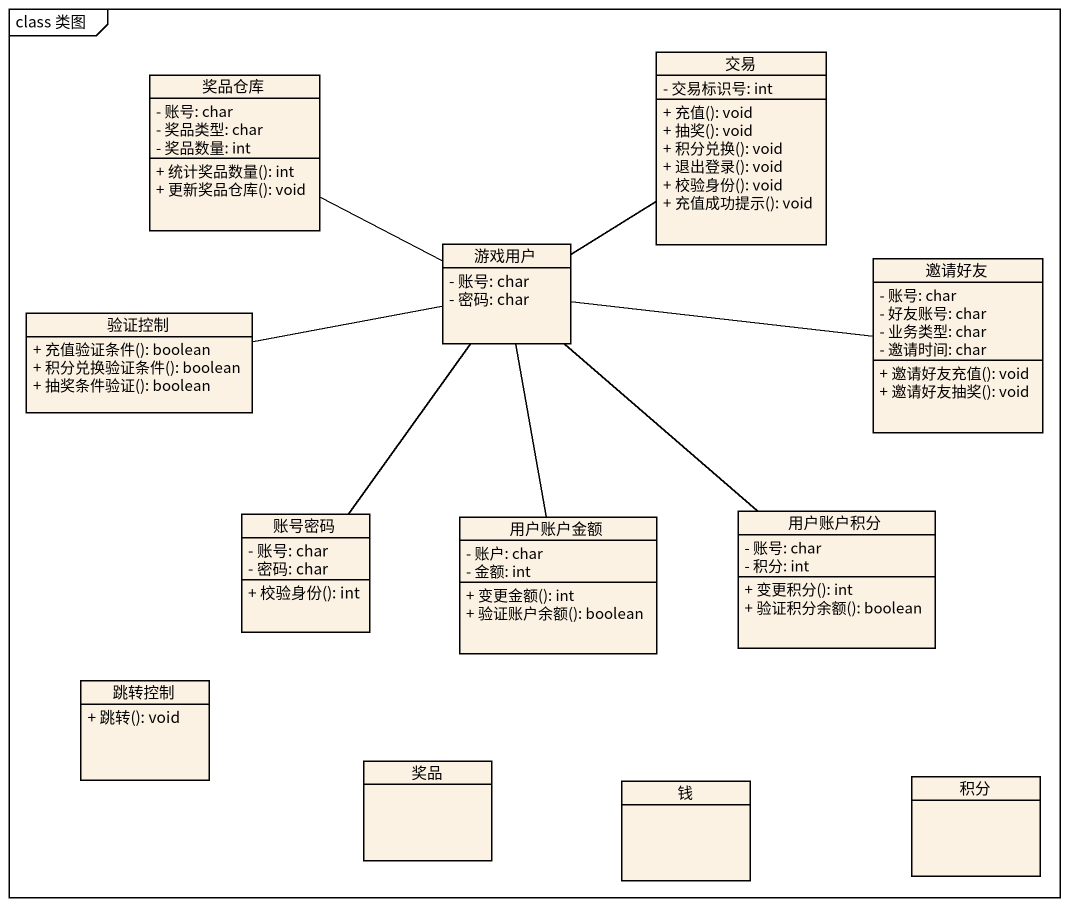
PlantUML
@startuml
mainframe class 类图
hide circle
hide empty members
skinparam classAttributeIconSize 0
class 交易 {
  - 交易标识号: int
  + 充值(): void
  + 抽奖(): void
  + 积分兑换(): void
  + 退出登录(): void
  + 校验身份(): void
  + 充值成功提示(): void
}
class 奖品仓库 {
  - 账号: char
  - 奖品类型: char
  - 奖品数量: int
  + 统计奖品数量(): int
  + 更新奖品仓库(): void
}
class 游戏用户 {
  - 账号: char
  - 密码: char
}
class 验证控制 {
  + 充值验证条件(): boolean
  + 积分兑换验证条件(): boolean
  + 抽奖条件验证(): boolean
}
class 邀请好友 {
  - 账号: char
  - 好友账号: char
  - 业务类型: char
  - 邀请时间: char
  + 邀请好友充值(): void
  + 邀请好友抽奖(): void
}
class 账号密码 {
  - 账号: char
  - 密码: char
  + 校验身份(): int
}
class 用户账户金额 {
  - 账户: char
  - 金额: int
  + 变更金额(): int
  + 验证账户余额(): boolean
}
class 用户账户积分 {
  - 账号: char
  - 积分: int
  + 变更积分(): int
  + 验证积分余额(): boolean
}
class 跳转控制 {
  + 跳转(): void
}
class 奖品
class 钱
class 积分
游戏用户 -up- 交易
游戏用户 -left- 奖品仓库
游戏用户 -right- 邀请好友
游戏用户 -- 账号密码
游戏用户 -- 用户账户金额
游戏用户 -- 用户账户积分
验证控制 -right- 游戏用户
@enduml
